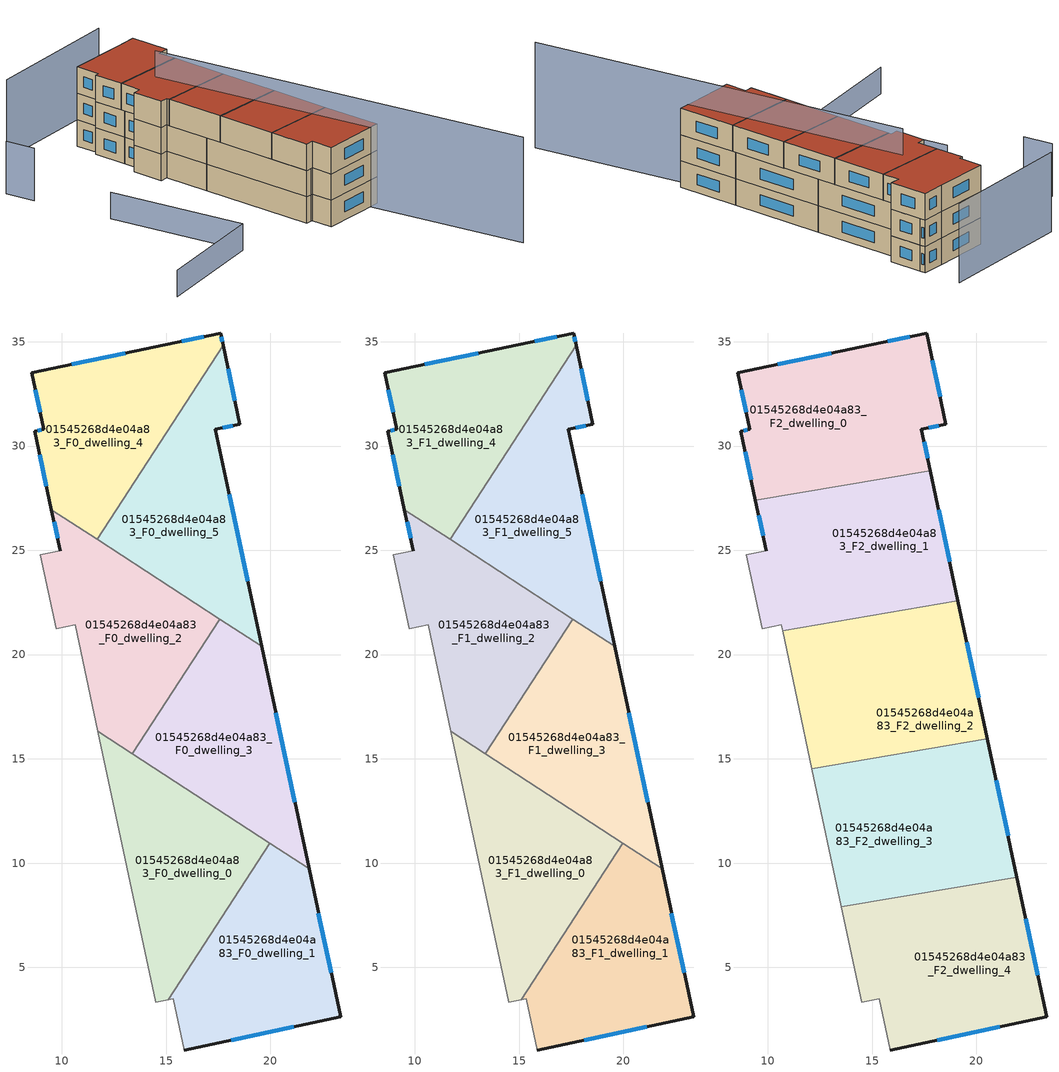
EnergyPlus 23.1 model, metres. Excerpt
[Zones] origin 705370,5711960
01545268d4e04a83_F0_dwelling_0
 floor ground (EU_floor_Construction): 19.98,10.96 15.1,3.45 14.5,3.32 11.73,16.32 z0
 wall to 01545268d4e04a83_F0_dwelling_1 (EU_wall_Construction): 15.1,3.45 19.98,10.96 z0:3
 wall adiabatic (EU_wall_Construction): 11.73,16.32 14.5,3.32 15.1,3.45 z0:3
 wall to 01545268d4e04a83_F0_dwelling_3 (EU_wall_Construction): 19.98,10.96 13.38,15.25 z0:3
 wall to 01545268d4e04a83_F0_dwelling_2 (EU_wall_Construction): 13.38,15.25 11.73,16.32 z0:3
01545268d4e04a83_F0_dwelling_1
 floor ground (EU_floor_Construction): 21.85,9.74 23.37,2.62 15.87,1.04 15.34,3.5 15.1,3.45 19.98,10.96 z0
 wall outside (EU_wall_Construction): 15.87,1.04 23.37,2.62 21.85,9.74 z0:3
 wall adiabatic (EU_wall_Construction): 15.1,3.45 15.34,3.5 15.87,1.04 z0:3
 wall to 01545268d4e04a83_F0_dwelling_3 (EU_wall_Construction): 21.85,9.74 19.98,10.95 z0:3
 window (EU_Window_Construction): 22.92,4.75 22.31,7.61 / 18.11,1.51 21.12,2.15 z0.9:2.1
01545268d4e04a83_F0_dwelling_2
 floor ground (EU_floor_Construction): 17.58,21.7 13.38,15.25 11.73,16.32 10.64,21.44 9.72,21.25 8.97,24.78 9.92,24.97 9.5,26.96 z0
 wall outside (EU_wall_Construction): 9.5,26.96 9.92,24.97 z0:3
 wall adiabatic (EU_wall_Construction): 9.92,24.97 8.97,24.78 9.72,21.25 10.64,21.44 11.73,16.32 z0:3
 wall to 01545268d4e04a83_F0_dwelling_3 (EU_wall_Construction): 13.38,15.25 17.58,21.7 z0:3
 wall to 01545268d4e04a83_F0_dwelling_5 (EU_wall_Construction): 17.58,21.7 11.69,25.53 z0:3
 wall to 01545268d4e04a83_F0_dwelling_4 (EU_wall_Construction): 11.69,25.53 9.5,26.96 z0:3
 window (EU_Window_Construction): 9.63,26.36 9.8,25.57 z0.9:2.1
01545268d4e04a83_F0_dwelling_3
 floor ground (EU_floor_Construction): 19.58,20.4 21.85,9.74 13.38,15.25 17.58,21.7 z0
 wall outside (EU_wall_Construction): 21.85,9.74 19.58,20.4 z0:3
 wall to 01545268d4e04a83_F0_dwelling_5 (EU_wall_Construction): 19.58,20.4 17.58,21.7 z0:3
 window (EU_Window_Construction): 21.17,12.93 20.26,17.21 z0.9:2.1
01545268d4e04a83_F0_dwelling_4
 floor ground (EU_floor_Construction): 17.61,35.42 17.73,34.83 11.69,25.53 9.5,26.96 8.7,30.72 9.14,30.8 8.56,33.51 14.96,34.86 z0
 wall outside (EU_wall_Construction): 17.73,34.83 17.61,35.42 14.96,34.86 8.56,33.51 9.14,30.8 8.7,30.72 9.5,26.96 z0:3
 wall to 01545268d4e04a83_F0_dwelling_5 (EU_wall_Construction): 11.69,25.53 17.73,34.83 z0:3
 window (EU_Window_Construction): 8.94,29.59 9.26,28.08 / 9.01,30.78 8.83,30.74 / 8.74,32.7 8.97,31.61 / 13.05,34.45 10.48,33.91 / 16.82,35.25 15.76,35.02 / 17.7,35 17.65,35.24 z0.9:2.1
01545268d4e04a83_F0_dwelling_5
 floor ground (EU_floor_Construction): 17.73,34.83 18.54,31.05 17.36,30.8 19.58,20.4 11.69,25.53 z0
 wall outside (EU_wall_Construction): 19.58,20.4 17.36,30.8 18.54,31.05 17.73,34.83 z0:3
 window (EU_Window_Construction): 18.3,32.18 17.97,33.7 / 17.72,30.87 18.19,30.97 / 18.92,23.51 18.03,27.69 z0.9:2.1
01545268d4e04a83_F1_dwelling_0
 floor to 01545268d4e04a83_F0_dwelling_0 (EU_floor_Construction): 19.98,10.96 15.1,3.45 14.5,3.32 11.73,16.32 z3
 wall to 01545268d4e04a83_F1_dwelling_1 (EU_wall_Construction): 15.1,3.45 19.98,10.96 z3:6
 wall adiabatic (EU_wall_Construction): 11.73,16.32 14.5,3.32 15.1,3.45 z3:6
 wall to 01545268d4e04a83_F1_dwelling_3 (EU_wall_Construction): 19.98,10.96 13.38,15.25 z3:6
 wall to 01545268d4e04a83_F1_dwelling_2 (EU_wall_Construction): 13.38,15.25 11.73,16.32 z3:6
01545268d4e04a83_F1_dwelling_1
 floor to 01545268d4e04a83_F0_dwelling_1 (EU_floor_Construction): 21.85,9.74 23.37,2.62 15.87,1.04 15.34,3.5 15.1,3.45 19.98,10.96 z3
 wall outside (EU_wall_Construction): 15.87,1.04 23.37,2.62 21.85,9.74 z3:6
 wall adiabatic (EU_wall_Construction): 15.1,3.45 15.34,3.5 15.87,1.04 z3:6
 wall to 01545268d4e04a83_F1_dwelling_3 (EU_wall_Construction): 21.85,9.74 19.98,10.95 z3:6
 window (EU_Window_Construction): 22.92,4.75 22.31,7.61 / 18.11,1.51 21.12,2.15 z3.9:5.1
01545268d4e04a83_F1_dwelling_2
 floor to 01545268d4e04a83_F0_dwelling_2 (EU_floor_Construction): 17.58,21.7 13.38,15.25 11.73,16.32 10.64,21.44 9.72,21.25 8.97,24.78 9.92,24.97 9.5,26.96 z3
 wall outside (EU_wall_Construction): 9.5,26.96 9.92,24.97 z3:6
 wall adiabatic (EU_wall_Construction): 9.92,24.97 8.97,24.78 9.72,21.25 10.64,21.44 11.73,16.32 z3:6
 wall to 01545268d4e04a83_F1_dwelling_3 (EU_wall_Construction): 13.38,15.25 17.58,21.7 z3:6
 wall to 01545268d4e04a83_F1_dwelling_5 (EU_wall_Construction): 17.58,21.7 11.69,25.53 z3:6
 wall to 01545268d4e04a83_F1_dwelling_4 (EU_wall_Construction): 11.69,25.53 9.5,26.96 z3:6
 window (EU_Window_Construction): 9.63,26.36 9.8,25.57 z3.9:5.1
01545268d4e04a83_F1_dwelling_3
 floor to 01545268d4e04a83_F0_dwelling_3 (EU_floor_Construction): 19.58,20.4 21.85,9.74 13.38,15.25 17.58,21.7 z3
 wall outside (EU_wall_Construction): 21.85,9.74 19.58,20.4 z3:6
 wall to 01545268d4e04a83_F1_dwelling_5 (EU_wall_Construction): 19.58,20.4 17.58,21.7 z3:6
 window (EU_Window_Construction): 21.17,12.93 20.26,17.21 z3.9:5.1
01545268d4e04a83_F1_dwelling_4
 floor to 01545268d4e04a83_F0_dwelling_4 (EU_floor_Construction): 17.61,35.42 17.73,34.83 11.69,25.53 9.5,26.96 8.7,30.72 9.14,30.8 8.56,33.51 14.96,34.86 z3
 wall outside (EU_wall_Construction): 17.73,34.83 17.61,35.42 14.96,34.86 8.56,33.51 9.14,30.8 8.7,30.72 9.5,26.96 z3:6
 wall to 01545268d4e04a83_F1_dwelling_5 (EU_wall_Construction): 11.69,25.53 17.73,34.83 z3:6
 window (EU_Window_Construction): 8.94,29.59 9.26,28.08 / 9.01,30.78 8.83,30.74 / 8.74,32.7 8.97,31.61 / 13.05,34.45 10.48,33.91 / 16.82,35.25 15.76,35.02 / 17.7,35 17.65,35.24 z3.9:5.1
01545268d4e04a83_F1_dwelling_5
 floor to 01545268d4e04a83_F0_dwelling_5 (EU_floor_Construction): 17.73,34.83 18.54,31.05 17.36,30.8 19.58,20.4 11.69,25.53 z3
 wall outside (EU_wall_Construction): 19.58,20.4 17.36,30.8 18.54,31.05 17.73,34.83 z3:6
 window (EU_Window_Construction): 18.3,32.18 17.97,33.7 / 17.72,30.87 18.19,30.97 / 18.92,23.51 18.03,27.69 z3.9:5.1
01545268d4e04a83_F2_dwelling_0
 floor to 01545268d4e04a83_F1_dwelling_4 (EU_floor_Construction): 17.61,35.42 17.73,34.83 13.34,28.07 9.41,27.4 8.7,30.72 9.14,30.8 8.56,33.51 14.96,34.86 z6
 floor to 01545268d4e04a83_F1_dwelling_5 (EU_floor_Construction): 17.73,34.83 18.54,31.05 17.36,30.8 17.79,28.82 13.34,28.07 z6
 wall outside (EU_wall_Construction): 17.79,28.82 17.36,30.8 18.54,31.05 17.61,35.42 14.96,34.86 8.56,33.51 9.14,30.8 8.7,30.72 9.41,27.4 z6:9
 wall to 01545268d4e04a83_F2_dwelling_1 (EU_wall_Construction): 9.41,27.4 17.79,28.82 z6:9
 window (EU_Window_Construction): 17.66,29.42 17.49,30.21 / 8.92,29.72 9.2,28.39 / 9.01,30.78 8.83,30.74 / 8.74,32.7 8.97,31.61 / 13.05,34.45 10.48,33.91 / 16.82,35.25 15.76,35.02 / 18.26,32.36 17.89,34.11 / 17.72,30.87 18.19,30.97 z6.9:8.1
 roof outside (EU_roof_Construction): 17.79,28.82 17.36,30.8 18.54,31.05 17.61,35.42 14.96,34.86 8.56,33.51 9.14,30.8 8.7,30.72 9.41,27.4 z9
01545268d4e04a83_F2_dwelling_1
 floor to 01545268d4e04a83_F1_dwelling_5 (EU_floor_Construction): 17.79,28.82 19.12,22.58 16.83,22.19 11.69,25.53 13.34,28.07 z6
 floor to 01545268d4e04a83_F1_dwelling_4 (EU_floor_Construction): 13.34,28.07 11.69,25.53 9.5,26.96 9.41,27.4 z6
 floor to 01545268d4e04a83_F1_dwelling_2 (EU_floor_Construction): 16.83,22.19 10.71,21.15 10.64,21.44 9.72,21.25 8.97,24.78 9.92,24.97 9.5,26.96 z6
 wall outside (EU_wall_Construction): 9.41,27.4 9.92,24.97 / 19.12,22.58 17.79,28.82 z6:9
 wall adiabatic (EU_wall_Construction): 9.92,24.97 8.97,24.78 9.72,21.25 10.64,21.44 10.71,21.15 z6:9
 wall to 01545268d4e04a83_F2_dwelling_2 (EU_wall_Construction): 10.71,21.15 19.12,22.58 z6:9
 window (EU_Window_Construction): 9.56,26.67 9.77,25.7 / 18.72,24.45 18.18,26.95 z6.9:8.1
 roof outside (EU_roof_Construction): 19.12,22.58 17.79,28.82 9.41,27.4 9.92,24.97 8.97,24.78 9.72,21.25 10.64,21.44 10.71,21.15 z9
01545268d4e04a83_F2_dwelling_2
 floor to 01545268d4e04a83_F1_dwelling_3 (EU_floor_Construction): 19.58,20.4 20.53,15.95 14.01,14.84 13.38,15.25 17.58,21.7 z6
 floor to 01545268d4e04a83_F1_dwelling_2 (EU_floor_Construction): 17.58,21.7 13.38,15.25 11.73,16.32 10.71,21.15 16.83,22.19 z6
 floor to 01545268d4e04a83_F1_dwelling_0 (EU_floor_Construction): 14.01,14.84 12.12,14.52 11.73,16.32 z6
 floor to 01545268d4e04a83_F1_dwelling_5 (EU_floor_Construction): 19.12,22.58 19.58,20.4 16.83,22.19 z6
 wall outside (EU_wall_Construction): 20.53,15.95 19.12,22.58 z6:9
 wall to 01545268d4e04a83_F2_dwelling_3 (EU_wall_Construction): 12.11,14.52 20.53,15.95 z6:9
 wall adiabatic (EU_wall_Construction): 10.71,21.15 12.11,14.52 z6:9
 window (EU_Window_Construction): 20.11,17.94 19.54,20.59 z6.9:8.1
 roof outside (EU_roof_Construction): 20.53,15.95 19.12,22.58 10.71,21.15 12.11,14.52 z9
01545268d4e04a83_F2_dwelling_3
 floor to 01545268d4e04a83_F1_dwelling_0 (EU_floor_Construction): 19.98,10.96 18.55,8.75 13.52,7.9 12.12,14.52 14.01,14.84 z6
 floor to 01545268d4e04a83_F1_dwelling_1 (EU_floor_Construction): 21.85,9.74 21.94,9.33 18.55,8.75 19.98,10.96 z6
 floor to 01545268d4e04a83_F1_dwelling_3 (EU_floor_Construction): 20.53,15.95 21.85,9.74 14.01,14.84 z6
 wall outside (EU_wall_Construction): 21.94,9.33 20.53,15.95 z6:9
 wall to 01545268d4e04a83_F2_dwelling_4 (EU_wall_Construction): 13.52,7.9 21.94,9.33 z6:9
 wall adiabatic (EU_wall_Construction): 12.11,14.52 13.52,7.9 z6:9
 window (EU_Window_Construction): 21.52,11.31 20.95,13.97 z6.9:8.1
 roof outside (EU_roof_Construction): 21.94,9.33 20.53,15.95 12.11,14.52 13.52,7.9 z9
01545268d4e04a83_F2_dwelling_4
 floor to 01545268d4e04a83_F1_dwelling_1 (EU_floor_Construction): 21.94,9.33 23.37,2.62 15.87,1.04 15.34,3.5 15.1,3.45 18.55,8.75 z6
 floor to 01545268d4e04a83_F1_dwelling_0 (EU_floor_Construction): 18.55,8.75 15.1,3.45 14.5,3.32 13.52,7.9 z6
 wall outside (EU_wall_Construction): 15.87,1.04 23.37,2.62 21.94,9.33 z6:9
 wall adiabatic (EU_wall_Construction): 13.52,7.9 14.5,3.32 15.34,3.5 15.87,1.04 z6:9
 window (EU_Window_Construction): 22.94,4.63 22.37,7.32 / 18.11,1.51 21.12,2.15 z6.9:8.1
 roof outside (EU_roof_Construction): 23.37,2.62 21.94,9.33 13.52,7.9 14.5,3.32 15.34,3.5 15.87,1.04 z9
shading: 13.2,26.41 28.63,-14.73 z0:12; -0.45,17.16 5.05,2.33 / 5.05,2.33 -7.65,-2.39 z0:3; -4.84,28.9 -3.71,25.68 z0:6; 16.48,39.6 0.85,35.68 z0:9
[Building]
EU S2 Campaign: North Axis=0; Terrain=City; Solar Distribution=FullExterior
[Site:Location]
London: Latitude=51.5; Longitude=-0.5; Time Zone=0; Elevation=25
[SizingPeriod:WeatherFileDays]
AnnualSizingPeriod: Begin Month=1; Begin Day of Month=1; End Month=12; End Day of Month=31; Day of Week for Start Day=Monday; Use Weather File Daylight Saving Period=No; Use Weather File Rain and Snow Indicators=No
[MATERIAL]
EU_InternalMass_Material: Roughness=MediumRough; Thickness=0.1; Conductivity=1; Density=1800; Specific Heat=900; Thermal Absorptance=0.9; Solar Absorptance=0.7; Visible Absorptance=0.7
[MATERIAL:NOMASS] Roughness=MediumRough; Thermal Absorptance=0.9; Solar Absorptance=0.7; Visible Absorptance=0.7
Name | Thermal Resistance
EU_wall_NoMass | 1.04674
EU_roof_NoMass | 4.32442
EU_floor_NoMass | 2.04616
[WINDOWMATERIAL:SIMPLEGLAZINGSYSTEM]
EU_Window_SimpleGlazing: UFactor=4.25843; Solar Heat Gain Coefficient=0.85; Visible Transmittance=0.85
[CONSTRUCTION]
EU_wall_Construction: EU_wall_NoMass
EU_roof_Construction: EU_roof_NoMass
EU_floor_Construction: EU_floor_NoMass
EU_InternalMass_Construction: EU_InternalMass_Material
EU_Window_Construction: EU_Window_SimpleGlazing
[ZONE] Type=1; Multiplier=1; Ceiling Height=autocalculate; Floor Area=autocalculate; Part of Total Floor Area=Yes
Name | Volume
01545268d4e04a83_F0_dwelling_0; 01545268d4e04a83_F1_dwelling_0 | 144.402
01545268d4e04a83_F2_dwelling_0 | 173.265
01545268d4e04a83_F0_dwelling_1; 01545268d4e04a83_F1_dwelling_1 | 144.385
01545268d4e04a83_F2_dwelling_1 | 173.25
01545268d4e04a83_F0_dwelling_2; 01545268d4e04a83_F1_dwelling_2 | 144.383
01545268d4e04a83_F2_dwelling_2 | 173.29
01545268d4e04a83_F0_dwelling_3; 01545268d4e04a83_F1_dwelling_3 | 144.386
01545268d4e04a83_F2_dwelling_3 | 173.276
01545268d4e04a83_F0_dwelling_4; 01545268d4e04a83_F1_dwelling_4 | 144.376
01545268d4e04a83_F2_dwelling_4 | 173.252
01545268d4e04a83_F0_dwelling_5; 01545268d4e04a83_F1_dwelling_5 | 144.396
[INTERNALMASS] Construction=EU_InternalMass_Construction
Name | Zone or ZoneList | Surface Area
01545268d4e04a83_F0_dwelling_0_EU_InternalMass | 01545268d4e04a83_F0_dwelling_0 | 48.1337
01545268d4e04a83_F0_dwelling_1_EU_InternalMass | 01545268d4e04a83_F0_dwelling_1 | 48.1278
01545268d4e04a83_F0_dwelling_2_EU_InternalMass | 01545268d4e04a83_F0_dwelling_2 | 48.1275
01545268d4e04a83_F0_dwelling_3_EU_InternalMass | 01545268d4e04a83_F0_dwelling_3 | 48.1285
01545268d4e04a83_F0_dwelling_4_EU_InternalMass | 01545268d4e04a83_F0_dwelling_4 | 48.1259
01545268d4e04a83_F0_dwelling_5_EU_InternalMass | 01545268d4e04a83_F0_dwelling_5 | 48.132
01545268d4e04a83_F1_dwelling_0_EU_InternalMass | 01545268d4e04a83_F1_dwelling_0 | 48.1337
01545268d4e04a83_F1_dwelling_1_EU_InternalMass | 01545268d4e04a83_F1_dwelling_1 | 48.1278
01545268d4e04a83_F1_dwelling_2_EU_InternalMass | 01545268d4e04a83_F1_dwelling_2 | 48.1275
01545268d4e04a83_F1_dwelling_3_EU_InternalMass | 01545268d4e04a83_F1_dwelling_3 | 48.1285
01545268d4e04a83_F1_dwelling_4_EU_InternalMass | 01545268d4e04a83_F1_dwelling_4 | 48.1259
01545268d4e04a83_F1_dwelling_5_EU_InternalMass | 01545268d4e04a83_F1_dwelling_5 | 48.132
01545268d4e04a83_F2_dwelling_0_EU_InternalMass | 01545268d4e04a83_F2_dwelling_0 | 57.7552
01545268d4e04a83_F2_dwelling_1_EU_InternalMass | 01545268d4e04a83_F2_dwelling_1 | 57.7501
01545268d4e04a83_F2_dwelling_2_EU_InternalMass | 01545268d4e04a83_F2_dwelling_2 | 57.7632
01545268d4e04a83_F2_dwelling_3_EU_InternalMass | 01545268d4e04a83_F2_dwelling_3 | 57.7587
01545268d4e04a83_F2_dwelling_4_EU_InternalMass | 01545268d4e04a83_F2_dwelling_4 | 57.7508
[OTHEREQUIPMENT] Fuel Type=Electricity; Design Level Calculation Method=Watts/Area; Power per Zone Floor Area=1; Fraction Latent=0; Fraction Radiant=0; Fraction Lost=0; Carbon Dioxide Generation Rate=0; EndUse Subcategory=EU_Step8_InternalGains
Name | Zone or ZoneList or Space or SpaceList | Schedule
EU_Step8_InternalGain_01545268d4e04a83_F0_dwelling_0_f000 | 01545268d4e04a83_F0_dwelling_0 | EU_Step8_GainSchedule_01545268d4e04a83_F0_dwelling_0_f000
EU_Step8_InternalGain_01545268d4e04a83_F0_dwelling_1_f000 | 01545268d4e04a83_F0_dwelling_1 | EU_Step8_GainSchedule_01545268d4e04a83_F0_dwelling_1_f000
EU_Step8_InternalGain_01545268d4e04a83_F0_dwelling_2_f000 | 01545268d4e04a83_F0_dwelling_2 | EU_Step8_GainSchedule_01545268d4e04a83_F0_dwelling_2_f000
EU_Step8_InternalGain_01545268d4e04a83_F0_dwelling_3_f000 | 01545268d4e04a83_F0_dwelling_3 | EU_Step8_GainSchedule_01545268d4e04a83_F0_dwelling_3_f000
EU_Step8_InternalGain_01545268d4e04a83_F0_dwelling_4_f000 | 01545268d4e04a83_F0_dwelling_4 | EU_Step8_GainSchedule_01545268d4e04a83_F0_dwelling_4_f000
EU_Step8_InternalGain_01545268d4e04a83_F0_dwelling_5_f000 | 01545268d4e04a83_F0_dwelling_5 | EU_Step8_GainSchedule_01545268d4e04a83_F0_dwelling_5_f000
EU_Step8_InternalGain_01545268d4e04a83_F1_dwelling_0_f000 | 01545268d4e04a83_F1_dwelling_0 | EU_Step8_GainSchedule_01545268d4e04a83_F1_dwelling_0_f000
EU_Step8_InternalGain_01545268d4e04a83_F1_dwelling_1_f000 | 01545268d4e04a83_F1_dwelling_1 | EU_Step8_GainSchedule_01545268d4e04a83_F1_dwelling_1_f000
EU_Step8_InternalGain_01545268d4e04a83_F1_dwelling_2_f000 | 01545268d4e04a83_F1_dwelling_2 | EU_Step8_GainSchedule_01545268d4e04a83_F1_dwelling_2_f000
EU_Step8_InternalGain_01545268d4e04a83_F1_dwelling_3_f000 | 01545268d4e04a83_F1_dwelling_3 | EU_Step8_GainSchedule_01545268d4e04a83_F1_dwelling_3_f000
EU_Step8_InternalGain_01545268d4e04a83_F1_dwelling_4_f000 | 01545268d4e04a83_F1_dwelling_4 | EU_Step8_GainSchedule_01545268d4e04a83_F1_dwelling_4_f000
EU_Step8_InternalGain_01545268d4e04a83_F1_dwelling_5_f000 | 01545268d4e04a83_F1_dwelling_5 | EU_Step8_GainSchedule_01545268d4e04a83_F1_dwelling_5_f000
EU_Step8_InternalGain_01545268d4e04a83_F2_dwelling_0_f000 | 01545268d4e04a83_F2_dwelling_0 | EU_Step8_GainSchedule_01545268d4e04a83_F2_dwelling_0_f000
EU_Step8_InternalGain_01545268d4e04a83_F2_dwelling_1_f000 | 01545268d4e04a83_F2_dwelling_1 | EU_Step8_GainSchedule_01545268d4e04a83_F2_dwelling_1_f000
EU_Step8_InternalGain_01545268d4e04a83_F2_dwelling_2_f000 | 01545268d4e04a83_F2_dwelling_2 | EU_Step8_GainSchedule_01545268d4e04a83_F2_dwelling_2_f000
EU_Step8_InternalGain_01545268d4e04a83_F2_dwelling_3_f000 | 01545268d4e04a83_F2_dwelling_3 | EU_Step8_GainSchedule_01545268d4e04a83_F2_dwelling_3_f000
EU_Step8_InternalGain_01545268d4e04a83_F2_dwelling_4_f000 | 01545268d4e04a83_F2_dwelling_4 | EU_Step8_GainSchedule_01545268d4e04a83_F2_dwelling_4_f000
[ZONEVENTILATION:DESIGNFLOWRATE] Schedule=EU_AlwaysOn; Design Flow Rate Calculation Method=AirChanges/Hour; Air Changes per Hour=0.488719; Ventilation Type=Natural; Fan Pressure Rise=0; Fan Total Efficiency=1; Constant Term Coefficient=1; Temperature Term Coefficient=0; Velocity Term Coefficient=0; Velocity Squared Term Coefficient=0; Minimum Indoor Temperature=-100; Maximum Indoor Temperature=100; Delta Temperature=-100; Minimum Outdoor Temperature=-100; Maximum Outdoor Temperature=100; Maximum Wind Speed=40
Name | Zone or ZoneList or Space or SpaceList
EU_ConstantAir_01545268d4e04a83_F0_dwelling_0 | 01545268d4e04a83_F0_dwelling_0
EU_ConstantAir_01545268d4e04a83_F0_dwelling_1 | 01545268d4e04a83_F0_dwelling_1
EU_ConstantAir_01545268d4e04a83_F0_dwelling_2 | 01545268d4e04a83_F0_dwelling_2
EU_ConstantAir_01545268d4e04a83_F0_dwelling_3 | 01545268d4e04a83_F0_dwelling_3
EU_ConstantAir_01545268d4e04a83_F0_dwelling_4 | 01545268d4e04a83_F0_dwelling_4
EU_ConstantAir_01545268d4e04a83_F0_dwelling_5 | 01545268d4e04a83_F0_dwelling_5
EU_ConstantAir_01545268d4e04a83_F1_dwelling_0 | 01545268d4e04a83_F1_dwelling_0
EU_ConstantAir_01545268d4e04a83_F1_dwelling_1 | 01545268d4e04a83_F1_dwelling_1
EU_ConstantAir_01545268d4e04a83_F1_dwelling_2 | 01545268d4e04a83_F1_dwelling_2
EU_ConstantAir_01545268d4e04a83_F1_dwelling_3 | 01545268d4e04a83_F1_dwelling_3
EU_ConstantAir_01545268d4e04a83_F1_dwelling_4 | 01545268d4e04a83_F1_dwelling_4
EU_ConstantAir_01545268d4e04a83_F1_dwelling_5 | 01545268d4e04a83_F1_dwelling_5
EU_ConstantAir_01545268d4e04a83_F2_dwelling_0 | 01545268d4e04a83_F2_dwelling_0
EU_ConstantAir_01545268d4e04a83_F2_dwelling_1 | 01545268d4e04a83_F2_dwelling_1
EU_ConstantAir_01545268d4e04a83_F2_dwelling_2 | 01545268d4e04a83_F2_dwelling_2
EU_ConstantAir_01545268d4e04a83_F2_dwelling_3 | 01545268d4e04a83_F2_dwelling_3
EU_ConstantAir_01545268d4e04a83_F2_dwelling_4 | 01545268d4e04a83_F2_dwelling_4
[HVACTEMPLATE:THERMOSTAT] Constant Heating Setpoint=20; Constant Cooling Setpoint=50
EU_HeatOnly_01545268d4e04a83_F0_dwelling_0; EU_HeatOnly_01545268d4e04a83_F0_dwelling_1; EU_HeatOnly_01545268d4e04a83_F0_dwelling_2; EU_HeatOnly_01545268d4e04a83_F0_dwelling_3; EU_HeatOnly_01545268d4e04a83_F0_dwelling_4; EU_HeatOnly_01545268d4e04a83_F0_dwelling_5; EU_HeatOnly_01545268d4e04a83_F1_dwelling_0; EU_HeatOnly_01545268d4e04a83_F1_dwelling_1; EU_HeatOnly_01545268d4e04a83_F1_dwelling_2; EU_HeatOnly_01545268d4e04a83_F1_dwelling_3; EU_HeatOnly_01545268d4e04a83_F1_dwelling_4; EU_HeatOnly_01545268d4e04a83_F1_dwelling_5; EU_HeatOnly_01545268d4e04a83_F2_dwelling_0; EU_HeatOnly_01545268d4e04a83_F2_dwelling_1; EU_HeatOnly_01545268d4e04a83_F2_dwelling_2; EU_HeatOnly_01545268d4e04a83_F2_dwelling_3; EU_HeatOnly_01545268d4e04a83_F2_dwelling_4
[HVACTEMPLATE:ZONE:IDEALLOADSAIRSYSTEM] System Availability Schedule=EU_AlwaysOn; Maximum Heating Supply Air Temperature=50; Minimum Cooling Supply Air Temperature=13; Maximum Heating Supply Air Humidity Ratio=0.0156; Minimum Cooling Supply Air Humidity Ratio=0.0077; Heating Limit=NoLimit; Cooling Limit=NoLimit; Heating Availability Schedule=EU_AlwaysOn; Cooling Availability Schedule=EU_CoolingOff; Dehumidification Control Type=ConstantSensibleHeatRatio; Cooling Sensible Heat Ratio=0.7; Dehumidification Setpoint=60; Humidification Control Type=None; Humidification Setpoint=30; Outdoor Air Method=None; Outdoor Air Flow Rate per Person=0.00944; Outdoor Air Flow Rate per Zone Floor Area=0; Outdoor Air Flow Rate per Zone=0; Demand Controlled Ventilation Type=None; Outdoor Air Economizer Type=NoEconomizer; Heat Recovery Type=None; Sensible Heat Recovery Effectiveness=0.7; Latent Heat Recovery Effectiveness=0.65
Name | Template Thermostat
01545268d4e04a83_F0_dwelling_0 | EU_HeatOnly_01545268d4e04a83_F0_dwelling_0
01545268d4e04a83_F0_dwelling_1 | EU_HeatOnly_01545268d4e04a83_F0_dwelling_1
01545268d4e04a83_F0_dwelling_2 | EU_HeatOnly_01545268d4e04a83_F0_dwelling_2
01545268d4e04a83_F0_dwelling_3 | EU_HeatOnly_01545268d4e04a83_F0_dwelling_3
01545268d4e04a83_F0_dwelling_4 | EU_HeatOnly_01545268d4e04a83_F0_dwelling_4
01545268d4e04a83_F0_dwelling_5 | EU_HeatOnly_01545268d4e04a83_F0_dwelling_5
01545268d4e04a83_F1_dwelling_0 | EU_HeatOnly_01545268d4e04a83_F1_dwelling_0
01545268d4e04a83_F1_dwelling_1 | EU_HeatOnly_01545268d4e04a83_F1_dwelling_1
01545268d4e04a83_F1_dwelling_2 | EU_HeatOnly_01545268d4e04a83_F1_dwelling_2
01545268d4e04a83_F1_dwelling_3 | EU_HeatOnly_01545268d4e04a83_F1_dwelling_3
01545268d4e04a83_F1_dwelling_4 | EU_HeatOnly_01545268d4e04a83_F1_dwelling_4
01545268d4e04a83_F1_dwelling_5 | EU_HeatOnly_01545268d4e04a83_F1_dwelling_5
01545268d4e04a83_F2_dwelling_0 | EU_HeatOnly_01545268d4e04a83_F2_dwelling_0
01545268d4e04a83_F2_dwelling_1 | EU_HeatOnly_01545268d4e04a83_F2_dwelling_1
01545268d4e04a83_F2_dwelling_2 | EU_HeatOnly_01545268d4e04a83_F2_dwelling_2
01545268d4e04a83_F2_dwelling_3 | EU_HeatOnly_01545268d4e04a83_F2_dwelling_3
01545268d4e04a83_F2_dwelling_4 | EU_HeatOnly_01545268d4e04a83_F2_dwelling_4
[SIZING:ZONE] Zone Cooling Design Supply Air Temperature Input Method=SupplyAirTemperature; Zone Cooling Design Supply Air Temperature=13; Zone Heating Design Supply Air Temperature Input Method=SupplyAirTemperature; Zone Heating Design Supply Air Temperature=50; Zone Cooling Design Supply Air Humidity Ratio=0.008; Zone Heating Design Supply Air Humidity Ratio=0.008; Cooling Design Air Flow Method=DesignDay; Cooling Design Air Flow Rate=0; Cooling Minimum Air Flow per Zone Floor Area=0.000762; Cooling Minimum Air Flow=0; Cooling Minimum Air Flow Fraction=0.2; Heating Design Air Flow Method=DesignDay; Heating Design Air Flow Rate=0; Heating Maximum Air Flow per Zone Floor Area=0.002032; Heating Maximum Air Flow=0.141576; Heating Maximum Air Flow Fraction=0.3; Account for Dedicated Outdoor Air System=No; Dedicated Outdoor Air System Control Strategy=NeutralSupplyAir; Dedicated Outdoor Air Low Setpoint Temperature for Design=autosize; Dedicated Outdoor Air High Setpoint Temperature for Design=autosize; Zone Load Sizing Method=Sensible Load Only No Latent Load; Zone Latent Cooling Design Supply Air Humidity Ratio Input Method=HumidityRatioDifference; Zone Cooling Design Supply Air Humidity Ratio Difference=0.005; Zone Latent Heating Design Supply Air Humidity Ratio Input Method=HumidityRatioDifference; Zone Humidification Design Supply Air Humidity Ratio Difference=0.005
01545268d4e04a83_F0_dwelling_0; 01545268d4e04a83_F0_dwelling_1; 01545268d4e04a83_F0_dwelling_2; 01545268d4e04a83_F0_dwelling_3; 01545268d4e04a83_F0_dwelling_4; 01545268d4e04a83_F0_dwelling_5; 01545268d4e04a83_F1_dwelling_0; 01545268d4e04a83_F1_dwelling_1; 01545268d4e04a83_F1_dwelling_2; 01545268d4e04a83_F1_dwelling_3; 01545268d4e04a83_F1_dwelling_4; 01545268d4e04a83_F1_dwelling_5; 01545268d4e04a83_F2_dwelling_0; 01545268d4e04a83_F2_dwelling_1; 01545268d4e04a83_F2_dwelling_2; 01545268d4e04a83_F2_dwelling_3; 01545268d4e04a83_F2_dwelling_4
[SCHEDULE:CONSTANT]
Name | Hourly Value
EU_AlwaysOn | 1
EU_CoolingOff | 0
[SCHEDULE:FILE] Column Number=1; Rows to Skip at Top=0; Number of Hours of Data=8760; Column Separator=Comma; Interpolate to Timestep=No; Minutes per Item=60; Adjust Schedule for Daylight Savings=Yes
Name | File
EU_Step8_GainSchedule_01545268d4e04a83_F0_dwelling_0_f000 | ../../schedules/01545268d4e04a83/01545268d4e04a83_F0_dwelling_0_f000_gain.csv
EU_Step8_GainSchedule_01545268d4e04a83_F0_dwelling_1_f000 | ../../schedules/01545268d4e04a83/01545268d4e04a83_F0_dwelling_1_f000_gain.csv
EU_Step8_GainSchedule_01545268d4e04a83_F0_dwelling_2_f000 | ../../schedules/01545268d4e04a83/01545268d4e04a83_F0_dwelling_2_f000_gain.csv
EU_Step8_GainSchedule_01545268d4e04a83_F0_dwelling_3_f000 | ../../schedules/01545268d4e04a83/01545268d4e04a83_F0_dwelling_3_f000_gain.csv
EU_Step8_GainSchedule_01545268d4e04a83_F0_dwelling_4_f000 | ../../schedules/01545268d4e04a83/01545268d4e04a83_F0_dwelling_4_f000_gain.csv
EU_Step8_GainSchedule_01545268d4e04a83_F0_dwelling_5_f000 | ../../schedules/01545268d4e04a83/01545268d4e04a83_F0_dwelling_5_f000_gain.csv
EU_Step8_GainSchedule_01545268d4e04a83_F1_dwelling_0_f000 | ../../schedules/01545268d4e04a83/01545268d4e04a83_F1_dwelling_0_f000_gain.csv
EU_Step8_GainSchedule_01545268d4e04a83_F1_dwelling_1_f000 | ../../schedules/01545268d4e04a83/01545268d4e04a83_F1_dwelling_1_f000_gain.csv
EU_Step8_GainSchedule_01545268d4e04a83_F1_dwelling_2_f000 | ../../schedules/01545268d4e04a83/01545268d4e04a83_F1_dwelling_2_f000_gain.csv
EU_Step8_GainSchedule_01545268d4e04a83_F1_dwelling_3_f000 | ../../schedules/01545268d4e04a83/01545268d4e04a83_F1_dwelling_3_f000_gain.csv
EU_Step8_GainSchedule_01545268d4e04a83_F1_dwelling_4_f000 | ../../schedules/01545268d4e04a83/01545268d4e04a83_F1_dwelling_4_f000_gain.csv
EU_Step8_GainSchedule_01545268d4e04a83_F1_dwelling_5_f000 | ../../schedules/01545268d4e04a83/01545268d4e04a83_F1_dwelling_5_f000_gain.csv
EU_Step8_GainSchedule_01545268d4e04a83_F2_dwelling_0_f000 | ../../schedules/01545268d4e04a83/01545268d4e04a83_F2_dwelling_0_f000_gain.csv
EU_Step8_GainSchedule_01545268d4e04a83_F2_dwelling_1_f000 | ../../schedules/01545268d4e04a83/01545268d4e04a83_F2_dwelling_1_f000_gain.csv
EU_Step8_GainSchedule_01545268d4e04a83_F2_dwelling_2_f000 | ../../schedules/01545268d4e04a83/01545268d4e04a83_F2_dwelling_2_f000_gain.csv
EU_Step8_GainSchedule_01545268d4e04a83_F2_dwelling_3_f000 | ../../schedules/01545268d4e04a83/01545268d4e04a83_F2_dwelling_3_f000_gain.csv
EU_Step8_GainSchedule_01545268d4e04a83_F2_dwelling_4_f000 | ../../schedules/01545268d4e04a83/01545268d4e04a83_F2_dwelling_4_f000_gain.csv
